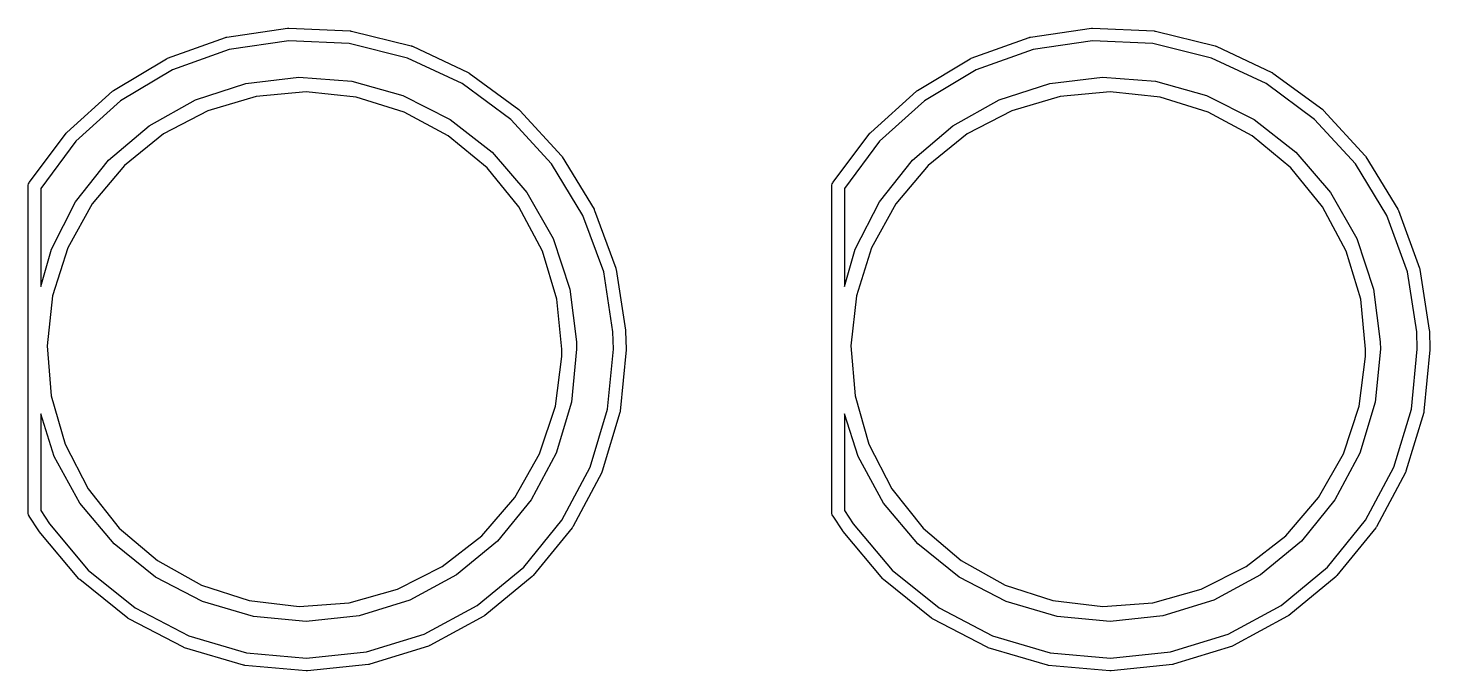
# Model space of a CAD drawing. Extents: x 86.5 to 150.2, y -83.2 to -30.6.
# Drawn here: x 102.79 to 116.08, y -61.47 to -55.37 of the extents above; entities that cross this region are included whole.
import ezdxf

# ---------------------------------------------------------------- set-up
doc = ezdxf.new("R2010")
doc.units = 0
doc.header["$MEASUREMENT"] = 0
doc.layers.add('BLACK', color=7, linetype='CONTINUOUS')

msp = doc.modelspace()

# ---------------------------------------------------------------- linework, layer by layer
at = {"layer": 'BLACK', "linetype": 'CONTINUOUS'}
for p, q in [((104.673, -55.4606), (105.25, -55.3745)), ((105.25, -55.3745), (105.251, -55.3743)), ((105.251, -55.3743), (105.257, -55.3741)), ((105.257, -55.3741), (105.262, -55.3739)), ((105.262, -55.3739), (105.845, -55.4015)), ((105.845, -55.4015), (105.846, -55.4015)), ((105.846, -55.4015), (105.851, -55.4024)), ((105.851, -55.4024), (105.857, -55.4031)), ((105.857, -55.4031), (106.423, -55.5434)), ((112.293, -55.4606), (112.87, -55.3745)), ((112.87, -55.3745), (112.871, -55.3743)), ((112.871, -55.3743), (112.877, -55.3741)), ((112.877, -55.3741), (112.882, -55.3739)), ((112.882, -55.3739), (113.465, -55.4015)), ((113.465, -55.4015), (113.466, -55.4015)), ((113.466, -55.4015), (113.471, -55.4024)), ((113.471, -55.4024), (113.477, -55.4031)), ((113.477, -55.4031), (114.043, -55.5434)), ((104.112, -55.6601), (104.662, -55.4635)), ((104.662, -55.4635), (104.663, -55.4632)), ((104.663, -55.4632), (104.668, -55.4619)), ((104.668, -55.4619), (104.673, -55.4606)), ((105.262, -55.494), (104.697, -55.5784)), ((105.833, -55.521), (105.262, -55.494)), ((106.388, -55.6585), (105.833, -55.521)), ((106.423, -55.5434), (106.424, -55.5436)), ((106.424, -55.5436), (106.429, -55.5455)), ((106.429, -55.5455), (106.434, -55.5473)), ((106.434, -55.5473), (106.962, -55.7949)), ((111.732, -55.6601), (112.282, -55.4635)), ((112.282, -55.4635), (112.283, -55.4632)), ((112.283, -55.4632), (112.288, -55.4619)), ((112.288, -55.4619), (112.293, -55.4606)), ((112.882, -55.494), (112.317, -55.5784)), ((113.453, -55.521), (112.882, -55.494)), ((114.008, -55.6585), (113.453, -55.521)), ((114.043, -55.5434), (114.044, -55.5436)), ((114.044, -55.5436), (114.049, -55.5455)), ((114.049, -55.5455), (114.054, -55.5473)), ((114.054, -55.5473), (114.582, -55.7949)), ((103.601, -55.9647), (104.102, -55.6651)), ((104.102, -55.6651), (104.103, -55.6647)), ((104.103, -55.6647), (104.108, -55.6624)), ((104.108, -55.6624), (104.112, -55.6601)), ((104.697, -55.5784), (104.158, -55.7711)), ((106.906, -55.9011), (106.388, -55.6585)), ((111.221, -55.9647), (111.722, -55.6651)), ((111.722, -55.6651), (111.723, -55.6647)), ((111.723, -55.6647), (111.728, -55.6624)), ((111.728, -55.6624), (111.732, -55.6601)), ((112.317, -55.5784), (111.778, -55.7711)), ((114.526, -55.9011), (114.008, -55.6585)), ((104.158, -55.7711), (103.668, -56.0647)), ((106.962, -55.7949), (106.963, -55.7953)), ((106.963, -55.7953), (106.968, -55.7982)), ((106.968, -55.7982), (106.972, -55.8009)), ((106.972, -55.8009), (107.443, -56.1465)), ((111.778, -55.7711), (111.288, -56.0647)), ((114.582, -55.7949), (114.583, -55.7953)), ((114.583, -55.7953), (114.588, -55.7982)), ((114.588, -55.7982), (114.592, -55.8009)), ((114.592, -55.8009), (115.063, -56.1465)), ((104.377, -56.0558), (104.856, -55.9002)), ((104.856, -55.9002), (105.356, -55.8406)), ((105.356, -55.8406), (105.858, -55.8792)), ((105.858, -55.8792), (106.343, -56.0146)), ((107.367, -56.2397), (106.906, -55.9011)), ((111.997, -56.0558), (112.476, -55.9002)), ((112.476, -55.9002), (112.976, -55.8406)), ((112.976, -55.8406), (113.478, -55.8792)), ((113.478, -55.8792), (113.963, -56.0146)), ((114.987, -56.2397), (114.526, -55.9011)), ((103.159, -56.3628), (103.592, -55.9717)), ((103.668, -56.0647), (103.243, -56.4479)), ((103.592, -55.9711), (103.597, -55.9679)), ((103.592, -55.9717), (103.592, -55.9711)), ((103.597, -55.9679), (103.601, -55.9647)), ((103.938, -56.3014), (104.377, -56.0558)), ((104.953, -56.0232), (104.496, -56.1577)), ((105.427, -55.9801), (104.953, -56.0232)), ((105.901, -56.0298), (105.427, -55.9801)), ((106.356, -56.1707), (105.901, -56.0298)), ((106.343, -56.0146), (106.792, -56.2416)), ((110.779, -56.3628), (111.212, -55.9717)), ((111.288, -56.0647), (110.863, -56.4479)), ((111.212, -55.9711), (111.217, -55.9679)), ((111.212, -55.9717), (111.212, -55.9711)), ((111.217, -55.9679), (111.221, -55.9647)), ((111.558, -56.3014), (111.997, -56.0558)), ((112.573, -56.0232), (112.116, -56.1577)), ((113.047, -55.9801), (112.573, -56.0232)), ((113.521, -56.0298), (113.047, -55.9801)), ((113.976, -56.1707), (113.521, -56.0298)), ((113.963, -56.0146), (114.412, -56.2416)), ((104.496, -56.1577), (104.074, -56.3783)), ((106.774, -56.3971), (106.356, -56.1707)), ((107.443, -56.1465), (107.443, -56.147)), ((107.443, -56.147), (107.447, -56.1507)), ((107.447, -56.1507), (107.451, -56.1543)), ((107.451, -56.1543), (107.846, -56.5846)), ((112.116, -56.1577), (111.694, -56.3783)), ((114.394, -56.3971), (113.976, -56.1707)), ((115.063, -56.1465), (115.063, -56.147)), ((115.063, -56.147), (115.067, -56.1507)), ((115.067, -56.1507), (115.071, -56.1543)), ((115.071, -56.1543), (115.466, -56.5846)), ((103.554, -56.6278), (103.938, -56.3014)), ((106.792, -56.2416), (107.189, -56.5516)), ((107.753, -56.6613), (107.367, -56.2397)), ((111.174, -56.6278), (111.558, -56.3014)), ((114.412, -56.2416), (114.809, -56.5516)), ((115.373, -56.6613), (114.987, -56.2397)), ((102.804, -56.8363), (103.151, -56.3715)), ((103.243, -56.4479), (102.91, -56.8951)), ((103.151, -56.3708), (103.155, -56.3669)), ((103.151, -56.3715), (103.151, -56.3708)), ((103.155, -56.3669), (103.159, -56.3628)), ((104.074, -56.3783), (103.703, -56.6767)), ((107.141, -56.7007), (106.774, -56.3971)), ((110.424, -56.8363), (110.771, -56.3715)), ((110.863, -56.4479), (110.53, -56.8951)), ((110.771, -56.3708), (110.775, -56.3669)), ((110.771, -56.3715), (110.771, -56.3708)), ((110.775, -56.3669), (110.779, -56.3628)), ((111.694, -56.3783), (111.323, -56.6767)), ((114.761, -56.7007), (114.394, -56.3971)), ((107.189, -56.5516), (107.518, -56.9328)), ((107.846, -56.5846), (107.846, -56.5852)), ((107.846, -56.5852), (107.849, -56.5896)), ((107.849, -56.5896), (107.853, -56.5939)), ((107.853, -56.5939), (108.156, -57.0926)), ((114.809, -56.5516), (115.138, -56.9328)), ((115.466, -56.5846), (115.466, -56.5852)), ((115.466, -56.5852), (115.469, -56.5896)), ((115.469, -56.5896), (115.473, -56.5939)), ((115.473, -56.5939), (115.776, -57.0926)), ((103.241, -57.0224), (103.554, -56.6278)), ((103.703, -56.6767), (103.397, -57.0415)), ((107.442, -57.0697), (107.141, -56.7007)), ((108.05, -57.1499), (107.753, -56.6613)), ((110.861, -57.0224), (111.174, -56.6278)), ((111.323, -56.6767), (111.017, -57.0415)), ((115.062, -57.0697), (114.761, -56.7007)), ((115.67, -57.1499), (115.373, -56.6613)), ((102.79, -56.8721), (102.791, -56.8632)), ((102.79, -59.9679), (102.79, -56.8721)), ((102.791, -56.8632), (102.794, -56.8519)), ((102.794, -56.8519), (102.8, -56.8415)), ((102.8, -56.8415), (102.804, -56.8363)), ((110.41, -56.8721), (110.411, -56.8632)), ((110.41, -59.9679), (110.41, -56.8721)), ((110.411, -56.8632), (110.414, -56.8519)), ((110.414, -56.8519), (110.42, -56.8415)), ((110.42, -56.8415), (110.424, -56.8363)), ((102.91, -56.8951), (102.91, -57.8231)), ((107.518, -56.9328), (107.767, -57.3706)), ((110.53, -56.8951), (110.53, -57.8231)), ((115.138, -56.9328), (115.387, -57.3706)), ((103.011, -57.4702), (103.241, -57.0224)), ((103.397, -57.0415), (103.167, -57.4588)), ((107.666, -57.4902), (107.442, -57.0697)), ((108.156, -57.0926), (108.156, -57.0933)), ((108.156, -57.0933), (108.158, -57.0982)), ((108.158, -57.0982), (108.161, -57.1032)), ((108.161, -57.1032), (108.361, -57.6512)), ((110.631, -57.4702), (110.861, -57.0224)), ((111.017, -57.0415), (110.787, -57.4588)), ((115.286, -57.4902), (115.062, -57.0697)), ((115.776, -57.0926), (115.776, -57.0933)), ((115.776, -57.0933), (115.778, -57.0982)), ((115.778, -57.0982), (115.781, -57.1032)), ((115.781, -57.1032), (115.981, -57.6512)), ((108.247, -57.6869), (108.05, -57.1499)), ((115.867, -57.6869), (115.67, -57.1499)), ((107.767, -57.3706), (107.926, -57.8484)), ((115.387, -57.3706), (115.546, -57.8484)), ((102.91, -57.8231), (103.011, -57.4702)), ((103.167, -57.4588), (103.023, -57.9127)), ((107.804, -57.9461), (107.666, -57.4902)), ((110.53, -57.8231), (110.631, -57.4702)), ((110.787, -57.4588), (110.643, -57.9127)), ((115.424, -57.9461), (115.286, -57.4902)), ((108.361, -57.6512), (108.362, -57.652)), ((108.362, -57.652), (108.363, -57.6573)), ((108.363, -57.6573), (108.364, -57.6625)), ((108.364, -57.6625), (108.454, -58.2391)), ((115.981, -57.6512), (115.982, -57.652)), ((115.982, -57.652), (115.983, -57.6573)), ((115.983, -57.6573), (115.984, -57.6625)), ((115.984, -57.6625), (116.074, -58.2391)), ((108.335, -58.2539), (108.247, -57.6869)), ((115.955, -58.2539), (115.867, -57.6869)), ((103.023, -57.9127), (102.97, -58.3859)), ((107.926, -57.8484), (107.989, -58.348)), ((110.643, -57.9127), (110.59, -58.3859)), ((115.546, -57.8484), (115.609, -58.348)), ((107.85, -58.42), (107.804, -57.9461)), ((115.47, -58.42), (115.424, -57.9461)), ((108.34, -58.4177), (108.335, -58.2539)), ((108.454, -58.2391), (108.454, -58.2399)), ((108.454, -58.2399), (108.455, -58.2433)), ((108.455, -58.2433), (108.455, -58.2466)), ((108.455, -58.2466), (108.46, -58.4187)), ((115.96, -58.4177), (115.955, -58.2539)), ((116.074, -58.2391), (116.074, -58.2399)), ((116.074, -58.2399), (116.075, -58.2433)), ((116.075, -58.2433), (116.075, -58.2466)), ((116.075, -58.2466), (116.08, -58.4187)), ((102.97, -58.3859), (103.01, -58.8605)), ((107.849, -58.4881), (107.85, -58.42)), ((107.99, -58.42), (107.941, -58.9211)), ((107.989, -58.348), (107.99, -58.42)), ((108.284, -58.9886), (108.34, -58.4177)), ((108.46, -58.4254), (108.403, -59.0062)), ((108.46, -58.4187), (108.46, -58.4196)), ((108.46, -58.4196), (108.46, -58.4229)), ((108.46, -58.4229), (108.46, -58.4254)), ((110.59, -58.3859), (110.63, -58.8605)), ((115.469, -58.4881), (115.47, -58.42)), ((115.61, -58.42), (115.561, -58.9211)), ((115.609, -58.348), (115.61, -58.42)), ((115.904, -58.9886), (115.96, -58.4177)), ((116.08, -58.4254), (116.023, -59.0062)), ((116.08, -58.4187), (116.08, -58.4196)), ((116.08, -58.4196), (116.08, -58.4229)), ((116.08, -58.4229), (116.08, -58.4254)), ((107.789, -58.9606), (107.849, -58.4881)), ((115.409, -58.9606), (115.469, -58.4881)), ((103.01, -58.8605), (103.141, -59.3182)), ((110.63, -58.8605), (110.761, -59.3182)), ((107.639, -59.4124), (107.789, -58.9606)), ((107.941, -58.9211), (107.795, -59.4032)), ((108.119, -59.536), (108.284, -58.9886)), ((108.403, -59.007), (108.402, -59.0123)), ((108.403, -59.0062), (108.403, -59.007)), ((115.259, -59.4124), (115.409, -58.9606)), ((115.561, -58.9211), (115.415, -59.4032)), ((115.739, -59.536), (115.904, -58.9886)), ((116.023, -59.007), (116.022, -59.0123)), ((116.023, -59.0062), (116.023, -59.007)), ((103.039, -59.4364), (102.91, -59.0309)), ((102.91, -59.0309), (102.91, -59.9472)), ((108.401, -59.0176), (108.232, -59.5763)), ((108.402, -59.0123), (108.401, -59.0176)), ((110.659, -59.4364), (110.53, -59.0309)), ((110.53, -59.0309), (110.53, -59.9472)), ((116.021, -59.0176), (115.852, -59.5763)), ((116.022, -59.0123), (116.021, -59.0176)), ((103.141, -59.3182), (103.359, -59.7418)), ((107.795, -59.4032), (107.559, -59.8477)), ((110.761, -59.3182), (110.979, -59.7418)), ((115.415, -59.4032), (115.179, -59.8477)), ((103.281, -59.8776), (103.039, -59.4364)), ((107.404, -59.8265), (107.639, -59.4124)), ((107.85, -60.0409), (108.119, -59.536)), ((110.901, -59.8776), (110.659, -59.4364)), ((115.024, -59.8265), (115.259, -59.4124)), ((115.47, -60.0409), (115.739, -59.536)), ((108.228, -59.5871), (107.954, -60.1024)), ((108.23, -59.5821), (108.228, -59.5871)), ((108.232, -59.5771), (108.23, -59.5821)), ((108.232, -59.5763), (108.232, -59.5771)), ((115.848, -59.5871), (115.574, -60.1024)), ((115.85, -59.5821), (115.848, -59.5871)), ((115.852, -59.5771), (115.85, -59.5821)), ((115.852, -59.5763), (115.852, -59.5771)), ((103.359, -59.7418), (103.655, -60.115)), ((110.979, -59.7418), (111.275, -60.115)), ((103.605, -60.2633), (103.281, -59.8776)), ((107.093, -60.187), (107.404, -59.8265)), ((107.559, -59.8477), (107.241, -60.238)), ((111.225, -60.2633), (110.901, -59.8776)), ((114.713, -60.187), (115.024, -59.8265)), ((115.179, -59.8477), (114.861, -60.238)), ((102.791, -59.9768), (102.79, -59.9679)), ((102.794, -59.9881), (102.791, -59.9768)), ((102.8, -59.9985), (102.794, -59.9881)), ((102.802, -60.001), (102.8, -59.9985)), ((102.893, -60.1421), (102.802, -60.001)), ((102.91, -59.9472), (102.992, -60.074)), ((107.489, -60.4841), (107.85, -60.0409)), ((110.411, -59.9768), (110.41, -59.9679)), ((110.414, -59.9881), (110.411, -59.9768)), ((110.42, -59.9985), (110.414, -59.9881)), ((110.422, -60.001), (110.42, -59.9985)), ((110.513, -60.1421), (110.422, -60.001)), ((110.53, -59.9472), (110.612, -60.074)), ((115.109, -60.4841), (115.47, -60.0409)), ((102.895, -60.1447), (102.893, -60.1421)), ((102.897, -60.1476), (102.895, -60.1447)), ((102.897, -60.1482), (102.897, -60.1476)), ((103.272, -60.5952), (102.897, -60.1482)), ((102.992, -60.074), (103.361, -60.5135)), ((103.655, -60.115), (104.017, -60.4236)), ((106.717, -60.4802), (107.093, -60.187)), ((107.947, -60.1122), (107.578, -60.5644)), ((107.95, -60.1077), (107.947, -60.1122)), ((107.953, -60.1032), (107.95, -60.1077)), ((107.954, -60.1024), (107.953, -60.1032)), ((110.515, -60.1447), (110.513, -60.1421)), ((110.517, -60.1476), (110.515, -60.1447)), ((110.517, -60.1482), (110.517, -60.1476)), ((110.892, -60.5952), (110.517, -60.1482)), ((110.612, -60.074), (110.981, -60.5135)), ((111.275, -60.115), (111.637, -60.4236)), ((114.337, -60.4802), (114.713, -60.187)), ((115.567, -60.1122), (115.198, -60.5644)), ((115.57, -60.1077), (115.567, -60.1122)), ((115.573, -60.1032), (115.57, -60.1077)), ((115.574, -60.1024), (115.573, -60.1032)), ((103.997, -60.5789), (103.605, -60.2633)), ((107.241, -60.238), (106.853, -60.5589)), ((111.617, -60.5789), (111.225, -60.2633)), ((114.861, -60.238), (114.473, -60.5589)), ((104.017, -60.4236), (104.433, -60.6559)), ((111.637, -60.4236), (112.053, -60.6559)), ((103.276, -60.599), (103.272, -60.5952)), ((103.28, -60.6028), (103.276, -60.599)), ((103.361, -60.5135), (103.806, -60.8717)), ((104.444, -60.8121), (103.997, -60.5789)), ((106.292, -60.6949), (106.717, -60.4802)), ((106.853, -60.5589), (106.41, -60.7984)), ((107.049, -60.8486), (107.489, -60.4841)), ((107.57, -60.5728), (107.121, -60.9448)), ((107.574, -60.5689), (107.57, -60.5728)), ((107.578, -60.5651), (107.574, -60.5689)), ((107.578, -60.5644), (107.578, -60.5651)), ((110.896, -60.599), (110.892, -60.5952)), ((110.9, -60.6028), (110.896, -60.599)), ((110.981, -60.5135), (111.426, -60.8717)), ((112.064, -60.8121), (111.617, -60.5789)), ((113.912, -60.6949), (114.337, -60.4802)), ((114.473, -60.5589), (114.03, -60.7984)), ((114.669, -60.8486), (115.109, -60.4841)), ((115.19, -60.5728), (114.741, -60.9448)), ((115.194, -60.5689), (115.19, -60.5728)), ((115.198, -60.5651), (115.194, -60.5689)), ((115.198, -60.5644), (115.198, -60.5651)), ((103.281, -60.6034), (103.28, -60.6028)), ((103.736, -60.9689), (103.281, -60.6034)), ((104.433, -60.6559), (104.886, -60.8031)), ((105.834, -60.8229), (106.292, -60.6949)), ((110.901, -60.6034), (110.9, -60.6028)), ((111.356, -60.9689), (110.901, -60.6034)), ((112.053, -60.6559), (112.506, -60.8031)), ((113.454, -60.8229), (113.912, -60.6949)), ((104.927, -60.9543), (104.444, -60.8121)), ((104.886, -60.8031), (105.359, -60.8595)), ((105.359, -60.8595), (105.834, -60.8229)), ((106.41, -60.7984), (105.929, -60.9473)), ((106.546, -61.1206), (107.049, -60.8486)), ((112.547, -60.9543), (112.064, -60.8121)), ((112.506, -60.8031), (112.979, -60.8595)), ((112.979, -60.8595), (113.454, -60.8229)), ((114.03, -60.7984), (113.549, -60.9473)), ((114.166, -61.1206), (114.669, -60.8486)), ((103.74, -60.9719), (103.736, -60.9689)), ((103.745, -60.975), (103.74, -60.9719)), ((103.745, -60.9754), (103.745, -60.975)), ((104.263, -61.2456), (103.745, -60.9754)), ((103.806, -60.8717), (104.313, -61.1366)), ((105.428, -60.9999), (104.927, -60.9543)), ((105.929, -60.9473), (105.428, -60.9999)), ((107.111, -60.9513), (106.598, -61.229)), ((107.115, -60.9483), (107.111, -60.9513)), ((107.12, -60.9453), (107.115, -60.9483)), ((107.121, -60.9448), (107.12, -60.9453)), ((111.36, -60.9719), (111.356, -60.9689)), ((111.365, -60.975), (111.36, -60.9719)), ((111.365, -60.9754), (111.365, -60.975)), ((111.883, -61.2456), (111.365, -60.9754)), ((111.426, -60.8717), (111.933, -61.1366)), ((113.048, -60.9999), (112.547, -60.9543)), ((113.549, -60.9473), (113.048, -60.9999)), ((114.731, -60.9513), (114.218, -61.229)), ((114.735, -60.9483), (114.731, -60.9513)), ((114.74, -60.9453), (114.735, -60.9483)), ((114.741, -60.9448), (114.74, -60.9453)), ((106, -61.2898), (106.546, -61.1206)), ((113.62, -61.2898), (114.166, -61.1206)), ((104.268, -61.2477), (104.263, -61.2456)), ((104.273, -61.2498), (104.268, -61.2477)), ((104.273, -61.25), (104.273, -61.2498)), ((104.833, -61.4147), (104.273, -61.25)), ((104.313, -61.1366), (104.861, -61.2979)), ((106.587, -61.2335), (106.029, -61.4062)), ((106.592, -61.2314), (106.587, -61.2335)), ((106.597, -61.2294), (106.592, -61.2314)), ((106.598, -61.229), (106.597, -61.2294)), ((111.888, -61.2477), (111.883, -61.2456)), ((111.893, -61.2498), (111.888, -61.2477)), ((111.893, -61.25), (111.893, -61.2498)), ((112.453, -61.4147), (111.893, -61.25)), ((111.933, -61.1366), (112.481, -61.2979)), ((114.207, -61.2335), (113.649, -61.4062)), ((114.212, -61.2314), (114.207, -61.2335)), ((114.217, -61.2294), (114.212, -61.2314)), ((114.218, -61.229), (114.217, -61.2294)), ((104.861, -61.2979), (105.431, -61.3496)), ((105.431, -61.3496), (106, -61.2898)), ((112.481, -61.2979), (113.051, -61.3496)), ((113.051, -61.3496), (113.62, -61.2898)), ((104.839, -61.4157), (104.833, -61.4147)), ((104.844, -61.4168), (104.839, -61.4157)), ((104.845, -61.4169), (104.844, -61.4168)), ((105.426, -61.4697), (104.845, -61.4169)), ((105.431, -61.4696), (105.426, -61.4697)), ((105.437, -61.4697), (105.431, -61.4696)), ((105.438, -61.4696), (105.437, -61.4697)), ((106.018, -61.4085), (105.438, -61.4696)), ((106.023, -61.4074), (106.018, -61.4085)), ((106.029, -61.4064), (106.023, -61.4074)), ((106.029, -61.4062), (106.029, -61.4064)), ((112.459, -61.4157), (112.453, -61.4147)), ((112.464, -61.4168), (112.459, -61.4157)), ((112.465, -61.4169), (112.464, -61.4168)), ((113.046, -61.4697), (112.465, -61.4169)), ((113.051, -61.4696), (113.046, -61.4697)), ((113.057, -61.4697), (113.051, -61.4696)), ((113.058, -61.4696), (113.057, -61.4697)), ((113.638, -61.4085), (113.058, -61.4696)), ((113.643, -61.4074), (113.638, -61.4085)), ((113.649, -61.4064), (113.643, -61.4074)), ((113.649, -61.4062), (113.649, -61.4064))]:
    msp.add_line(p, q, dxfattribs=at)

doc.saveas('drawing.dxf')
